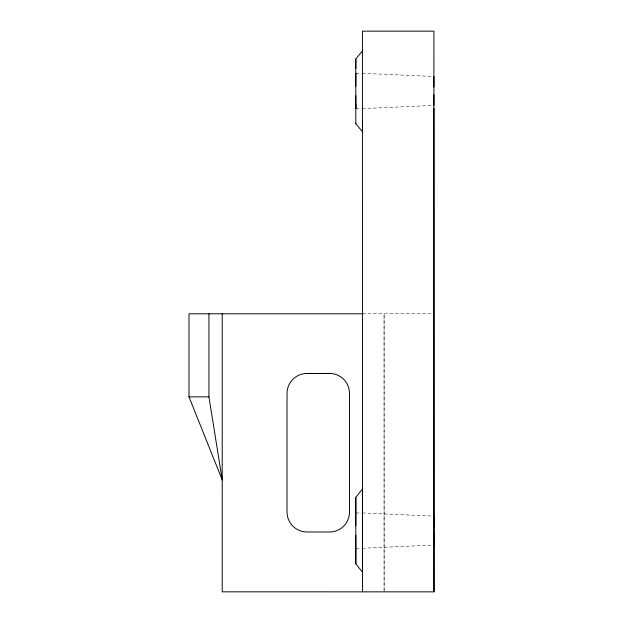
<?xml version="1.0" encoding="UTF-8"?>
<svg xmlns="http://www.w3.org/2000/svg" width="623" height="623" viewBox="0 0 623 623"><rect width="100%" height="100%" fill="white"/><g stroke="black" fill="none" stroke-linecap="round" stroke-linejoin="round"><path stroke-width="0.47" stroke-dasharray="3.12 2.34" d="M384.118 591.827L384.079 313.766L384.095 589.864M362.454 108.628L432.938 105.458M362.454 548.263L432.946 545.094M355.803 73.312L361.504 73.312M355.803 108.628L361.504 108.628M362.485 313.774L433.032 313.813M355.811 512.947L361.504 512.947M355.811 548.263L361.504 548.263M362.446 73.312L432.938 76.481M362.454 512.947L432.946 516.109"/><path stroke-width="0.93" d="M208.939 313.782L208.939 396.867L222.232 479.959L188.995 396.867L188.995 313.782L363.092 313.805M329.551 373.434A19.952 19.952 0 0 1 349.503 393.386L349.503 512.059A19.944 19.944 0 0 1 329.567 531.995L306.968 531.98A19.944 19.944 0 0 1 287.024 512.036L287.024 393.386A19.944 19.944 0 0 1 306.975 373.457L329.567 373.45L306.975 373.457M355.803 95.701L355.803 108.628L355.803 103.893M355.803 86.239L355.803 73.312L355.803 74.285M355.811 525.874L355.811 497.364L362.454 489.055L362.454 572.148L355.811 563.838L355.811 535.336M433.912 545.047L433.912 534.472M433.912 526.731L433.912 516.155M433.904 105.412L433.904 94.836M433.904 87.095L433.904 76.52M222.224 313.805L222.209 591.842L433.99 591.85L433.912 108.176M362.454 121.571L362.454 131.772L355.811 123.689L355.803 58.998L362.446 50.915L362.446 51.545M188.995 396.867L208.939 396.867M362.485 591.788L362.446 31.15L433.904 31.15L433.99 591.85M362.454 131.134L362.454 131.772M355.803 58.998L355.803 68.546M355.811 123.175L355.811 123.689M355.811 497.364L355.811 563.838"/></g></svg>
